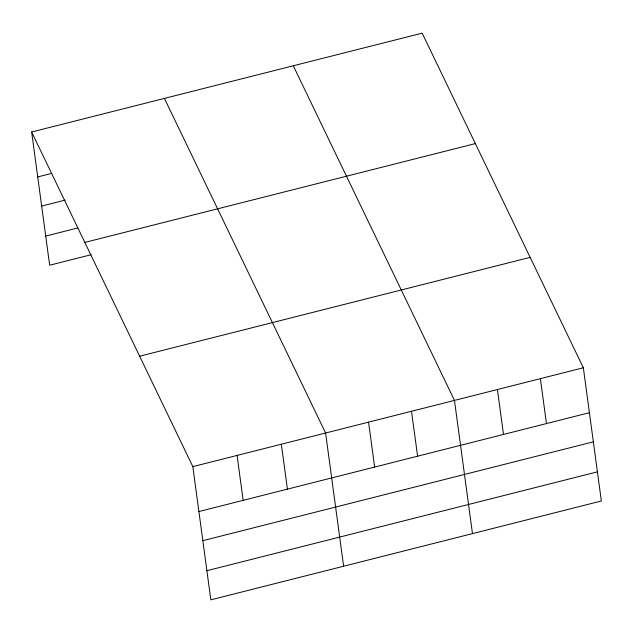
<?xml version="1.0" encoding="UTF-8"?>
<svg xmlns="http://www.w3.org/2000/svg" width="633" height="633" viewBox="0 0 633 633"><rect width="100%" height="100%" fill="white"/><g stroke="black" fill="none" stroke-linecap="round" stroke-linejoin="round"><path stroke-width="0.95" d="M31.65 132.004L422.164 33.161L583.341 367.781L601.35 500.996L210.836 599.839L192.828 466.624L31.65 132.004L49.659 265.219L91.097 254.727M37.727 176.923L51.851 173.347M41.659 206.057L65.207 200.099M45.718 236.077L77.74 227.975M84.838 242.431L475.351 143.588M139.64 356.205L530.153 257.362M192.828 466.624L583.341 367.781M198.897 511.543L589.41 412.7M202.837 540.677L593.35 441.834M206.896 570.697L597.41 471.854M293.293 65.785L454.47 400.404L472.479 533.611M164.422 98.4L325.599 433.019L343.608 566.226M540.384 378.653L546.453 423.572M497.427 389.524L503.496 434.444M411.513 411.276L417.59 456.187M368.556 422.148L374.633 467.067M281.345 444.224L287.414 489.135M237.082 455.428L243.159 500.339"/></g></svg>
